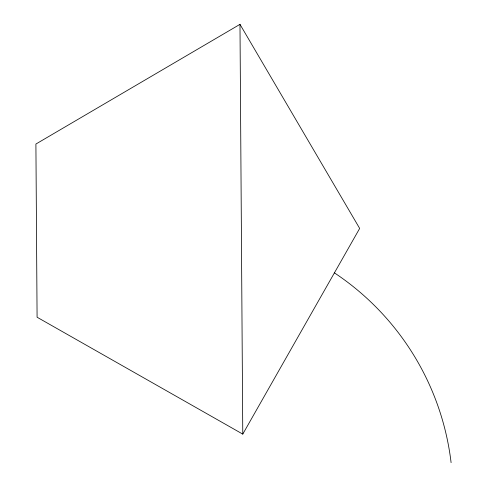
<?xml version="1.0" encoding="UTF-8"?>
<svg xmlns="http://www.w3.org/2000/svg" width="487" height="487" viewBox="0 0 487 487"><rect width="100%" height="100%" fill="white"/><g stroke="black" fill="none" stroke-linecap="round" stroke-linejoin="round"><path stroke-width="0.73" d="M242.776 434.118L359.668 228.427L239.981 24.35L35.904 144.036L37.085 317.226L242.776 434.118L239.981 24.35M334.246 272.75A265.622 265.622 0 0 1 451.096 462.65"/></g></svg>
